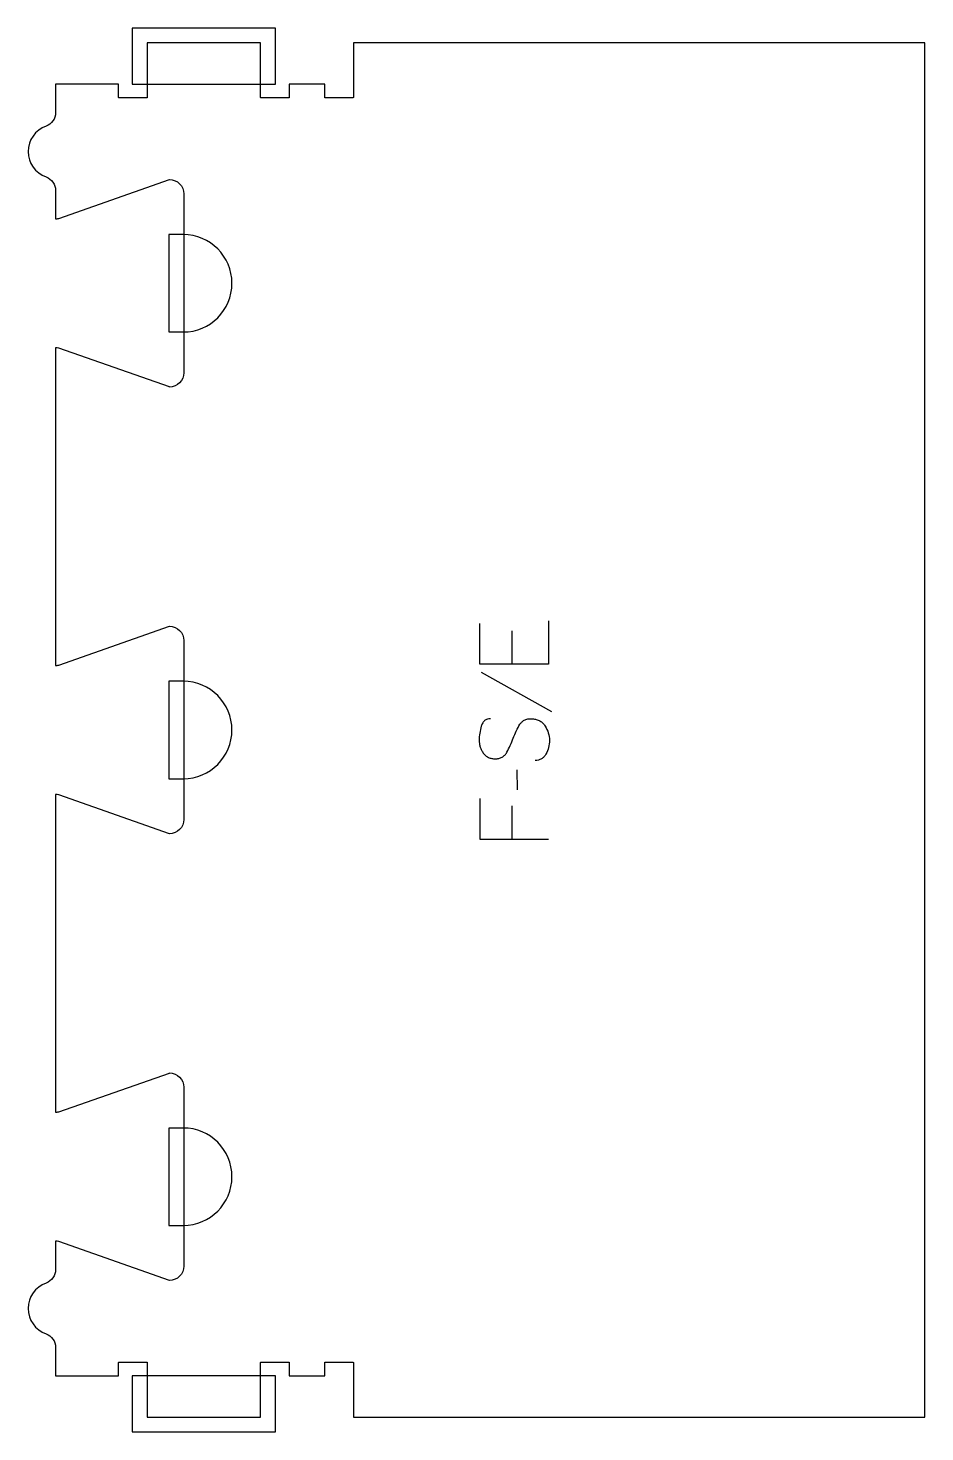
# Model space of a CAD drawing. Extents: x 0 to 392, y -6 to 606.
import ezdxf

# ---------------------------------------------------------------- set-up
doc = ezdxf.new("R2010")
doc.units = 0
for name, color, linetype in [('1_ANYTOOL_1MMDEEP_LABELS_S', 2, 'CONTINUOUS'), ('4_ANYTOOL_CUTTHROUGH_OUTSI', 5, 'CONTINUOUS'), ('5_ANYTOOL_HALF_MILL_9MM_IN', 3, 'CONTINUOUS')]:
    doc.layers.add(name, color=color, linetype=linetype)

msp = doc.modelspace()

# ---------------------------------------------------------------- linework, layer by layer
at = {"layer": '1_ANYTOOL_1MMDEEP_LABELS_S'}
for p, q in [((211.175037, 343.078575), (211.175037, 328.421432)), ((197.717894, 324.99286), (228.489322, 307.807146)), ((213.360751, 282.435718), (213.446465, 273.650003)), ((211.217894, 266.621432), (211.217894, 252.135718))]:
    msp.add_line(p, q, dxfattribs=at)
for points in [[(227.246465, 347.364289), (227.246465, 328.421432), (197.246465, 328.421432), (197.246465, 346.250003)], [(197.246465, 269.79286), (197.246465, 252.135718), (227.246465, 252.135718)]]:
    msp.add_lwpolyline(points, dxfattribs=at)
msp.add_lwpolyline([(201.832179, 304.678575, 0.071867), (200.495573, 304.485461, 0.100684), (199.314322, 303.858932, 0.047558), (198.837872, 303.384378, 0.038563), (198.449144, 302.834378, 0.037928), (198.101675, 302.137191, 0.026634), (197.846465, 301.400003, 0.028461), (197.160482, 298.37667, 0.041577), (196.903608, 295.29286, 0.036938), (197.014748, 293.790501, 0.041531), (197.358965, 292.325003, 0.041583), (197.936174, 290.947626, 0.038125), (198.725037, 289.678575, 0.057611), (199.716941, 288.608422, 0.065808), (200.937537, 287.814289, 0.06469), (202.397091, 287.336793, 0.046778), (203.932179, 287.19286, 0.052235), (205.482022, 287.355216, 0.075448), (206.932179, 287.900003, 0.076671), (208.105232, 288.816095, 0.061023), (208.989322, 290.021432, 0.021951), (210.516668, 293.050286, 0.018213), (211.796465, 296.19286, -0.02405), (213.101927, 299.294345, -0.02981), (214.732179, 302.235718, -0.068439), (215.69811, 303.377019, -0.079282), (216.950037, 304.185718, -0.076308), (218.528719, 304.610717, -0.047772), (220.175037, 304.635718, -0.046243), (221.855996, 304.342483, -0.06359), (223.426822, 303.69286, -0.064671), (224.711011, 302.720037, -0.057073), (225.725037, 301.464289, -0.067522), (227.087947, 298.495981, -0.070793), (227.589322, 295.271432, -0.064027), (227.226807, 292.132417, -0.070447), (226.046465, 289.207146, -0.054374), (225.196832, 288.048729, -0.074742), (224.085751, 287.150003, -0.075199), (222.779372, 286.626996, -0.057737), (221.375037, 286.464289)], format="xyb", dxfattribs=at)
at = {"layer": '4_ANYTOOL_CUTTHROUGH_OUTSI'}
msp.add_lwpolyline([(12, 535.154437), (12, 522.755437, 0.061784), (13.39487, 522.990431), (61.667412, 539.885965, -0.084368), (61.75, 539.9, -0.414214), (68, 533.65), (68, 455.65, -0.414214), (61.75, 449.4, -0.084368), (61.667412, 449.414035), (13.383805, 466.313148, 0.061178), (12, 466.544563), (12, 327.855437, 0.061784), (13.39487, 328.090431), (61.667412, 344.985965, -0.084368), (61.75, 345, -0.414214), (68, 338.75), (68, 260.75, -0.414214), (61.75, 254.5, -0.084368), (61.667412, 254.514035), (13.383805, 271.413148, 0.061178), (12, 271.644563), (12, 132.955437, 0.061784), (13.39487, 133.190431), (61.667412, 150.085965, -0.084368), (61.75, 150.1, -0.414214), (68, 143.85), (68, 65.85, -0.414214), (61.75, 59.6, -0.084368), (61.667412, 59.614035), (13.383805, 76.513148, 0.061178), (12, 76.744563), (12, 64.345563, -0.317837), (7.833333, 58.453006, 0.707107), (7.833333, 36.296994, -0.317837), (12, 30.404437), (12, 18), (39.5, 18), (39.5, 23.75, -0.414214), (39.75, 24), (51.75, 24, -0.414214), (52, 23.75), (52, 0), (101.5, 0), (101.5, 23.75, -0.414214), (101.75, 24), (113.75, 24, -0.414214), (114, 23.75), (114, 18), (129.5, 18), (129.5, 23.75, -0.414214), (129.75, 24), (141.75, 24, -0.414214), (142, 23.75), (142, 0), (391.5, 0), (391.5, 599.5), (142, 599.5), (142, 575.75, -0.414214), (141.75, 575.5), (129.75, 575.5, -0.414214), (129.5, 575.75), (129.5, 581.5), (114, 581.5), (114, 575.75, -0.414214), (113.75, 575.5), (101.75, 575.5, -0.414214), (101.5, 575.75), (101.5, 599.5), (52, 599.5), (52, 575.75, -0.414214), (51.75, 575.5), (39.75, 575.5, -0.414214), (39.5, 575.75), (39.5, 581.5), (12, 581.5), (12, 569.095563, -0.317837), (7.833333, 563.203006, 0.707107), (7.833333, 541.046994, -0.317837)], format="xyb", close=True, dxfattribs=at)
at = {"layer": '5_ANYTOOL_HALF_MILL_9MM_IN'}
for points in [[(51.5, 581.5), (102, 581.5), (108, 581.5), (108, 606), (101.74, 606), (51.76, 606), (45.5, 606), (45.5, 581.5)], [(102, 18), (51.5, 18), (45.5, 18), (45.5, -0.24), (45.5, -6.5), (108, -6.5), (108, -0.24), (108, 18)]]:
    msp.add_lwpolyline(points, close=True, dxfattribs=at)
for points in [[(67.75, 473.4, 1), (67.75, 515.9), (61.5, 515.9), (61.5, 473.4)], [(67.5, 278.5), (67.75, 278.5, 1), (67.75, 321), (61.5, 321), (61.5, 278.5)], [(67.5, 83.6), (67.75, 83.6, 1), (67.75, 126.1), (61.5, 126.1), (61.5, 83.6)]]:
    msp.add_lwpolyline(points, format="xyb", close=True, dxfattribs=at)

doc.saveas('drawing.dxf')
